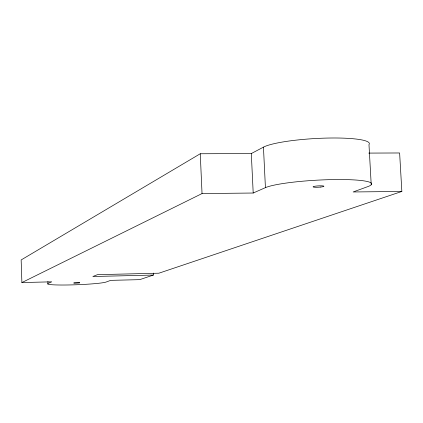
<?xml version="1.0" encoding="UTF-8"?>
<svg xmlns="http://www.w3.org/2000/svg" width="423" height="423" viewBox="0 0 423 423"><rect width="100%" height="100%" fill="white"/><g stroke="black" fill="none" stroke-linecap="round" stroke-linejoin="round"><path stroke-width="0.63" d="M371.22 184.761L368.978 144.603A54.324 8.137 -3.3 0 0 326.593 138.083A54.324 8.137 -3.3 0 0 263.45 147.146L251.304 153.554L200.259 153.755L21.15 259.944L21.89 282.564L51.738 281.824L47.973 283.484L47.91 281.528M21.89 282.564L202.035 193.57L253.203 193.025L265.427 187.638A54.467 6.726 -3.2 0 1 335.603 179.553A54.467 6.726 -3.2 0 1 367.735 186.643L353.136 191.968L401.85 191.45L399.624 152.973L368.756 153.094M153.311 273.078L153.39 275.056L139.749 279.645L110.694 280.364L106.131 282.03A29.615 2.009 -2.2 0 1 71.677 284.901A29.615 2.009 -2.2 0 1 47.973 283.484M401.85 191.45L158.895 273.2L97.486 274.664L92.849 276.51L153.39 275.056M263.45 147.146L265.427 187.638M251.304 153.554L253.203 193.025M200.259 153.755L202.035 193.57M73.851 282.998L79.698 282.802L73.851 282.998M320.814 187.035L319.46 187.162A5.457 0.677 -3.2 0 1 314.347 187.209L313.575 187.103A5.457 0.677 -3.2 0 1 316.177 186.062A5.457 0.677 -3.2 0 1 323.436 185.993A5.457 0.677 -3.2 0 1 320.814 187.035"/></g></svg>
